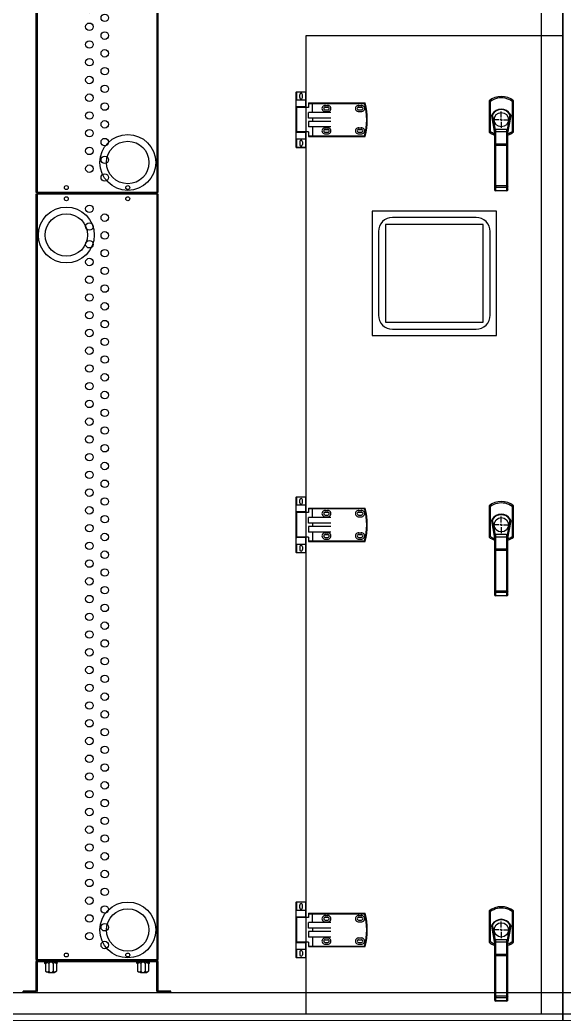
# Model space of a CAD drawing. Header units: millimetres. Extents: x -7952 to 23476, y -6324 to 15714.
# Drawn here: x 3265 to 4240, y 11 to 1791 of the extents above; entities that cross this region are included whole.
import ezdxf

# ---------------------------------------------------------------- set-up
doc = ezdxf.new("R2010")
doc.units = ezdxf.units.MM
for name, color, linetype in [('Dim', 1, 'Continuous'), ('McDoor', 7, 'Continuous'), ('McFrame', 7, 'Continuous'), ('McPipe', 7, 'Continuous'), ('Support', 7, 'Continuous')]:
    doc.layers.add(name, color=color, linetype=linetype)

# ---------------------------------------------------------------- blocks, each defined once
blk = doc.blocks.new('HeatcoilSupport_219')
at = {"color": 7, "linetype": 'Continuous'}
for p, q in [((22.7, 54.5, 0), (22.7, 2.5, 0)), ((25, 54.5, 0), (25, 2.5, 0)), ((239.2, 57, 0), (25.2, 57, 0)), ((239.2, 54.7, 0), (25.2, 54.7, 0)), ((239.4, 2.5, 0), (239.4, 54.5, 0)), ((241.7, 2.5, 0), (241.7, 54.5, 0)), ((0, 0, 0), (0, 2.3, 0)), ((22.5, 2.3, 0), (0, 2.3, 0)), ((22.5, 0, 0), (0, 0, 0)), ((264.4, 2.3, 0), (241.9, 2.3, 0)), ((264.4, 0, 0), (241.9, 0, 0)), ((264.4, 0, 0), (264.4, 2.3, 0))]:
    blk.add_line(p, q, dxfattribs=at)
for p, q in [((39.6, 52, 0), (45, 54, 0)), ((39.6, 52, 0), (45, 54, 0)), ((44.6, 54, 0), (44.6, 57, 0)), ((44.6, 54, 0), (44.6, 57, 0)), ((54.6, 54, 0), (54.6, 57, 0)), ((54.6, 54, 0), (54.6, 57, 0)), ((59.6, 52, 0), (56.1, 54, 0)), ((59.6, 52, 0), (56.1, 54, 0)), ((204.6, 52, 0), (210, 54, 0)), ((204.6, 52, 0), (210, 54, 0)), ((209.6, 54, 0), (209.6, 57, 0)), ((209.6, 54, 0), (209.6, 57, 0)), ((219.6, 54, 0), (219.6, 57, 0)), ((219.6, 54, 0), (219.6, 57, 0)), ((224.6, 52, 0), (221.1, 54, 0)), ((224.6, 52, 0), (221.1, 54, 0)), ((39.6, 52, 0), (39.6, 38, 0)), ((39.6, 52, 0), (39.6, 38, 0)), ((39.6, 38, 0), (45, 36, 0)), ((39.6, 38, 0), (45, 36, 0)), ((45, 36, 0), (56.1, 36, 0)), ((45, 36, 0), (56.1, 36, 0)), ((45.6, 52, 0), (45.6, 38, 0)), ((45.6, 52, 0), (45.6, 38, 0)), ((53.6, 52, 0), (53.6, 38, 0)), ((53.6, 52, 0), (53.6, 38, 0)), ((59.6, 38, 0), (56.1, 36, 0)), ((59.6, 38, 0), (56.1, 36, 0)), ((59.6, 52, 0), (59.6, 38, 0)), ((59.6, 52, 0), (59.6, 38, 0)), ((204.6, 52, 0), (204.6, 38, 0)), ((204.6, 52, 0), (204.6, 38, 0)), ((204.6, 38, 0), (210, 36, 0)), ((204.6, 38, 0), (210, 36, 0)), ((210, 36, 0), (221.1, 36, 0)), ((210, 36, 0), (221.1, 36, 0)), ((210.6, 52, 0), (210.6, 38, 0)), ((210.6, 52, 0), (210.6, 38, 0)), ((218.6, 52, 0), (218.6, 38, 0)), ((218.6, 52, 0), (218.6, 38, 0)), ((224.6, 38, 0), (221.1, 36, 0)), ((224.6, 38, 0), (221.1, 36, 0)), ((224.6, 52, 0), (224.6, 38, 0)), ((224.6, 52, 0), (224.6, 38, 0))]:
    blk.add_line(p, q)
for centre, radius, start, end in [((25.2, 54.5, 0), 2.5, 90, 180), ((25.2, 54.5, 0), 0.2, 90, 180), ((239.2, 54.5, 0), 2.5, 0, 90), ((239.2, 54.5, 0), 0.2, 0, 90), ((22.5, 2.5, 0), 2.5, 270, 0), ((22.5, 2.5, 0), 0.2, 270, 0), ((241.9, 2.5, 0), 2.5, 180, 270), ((241.9, 2.5, 0), 0.2, 180, 270)]:
    blk.add_arc(centre, radius, start, end, dxfattribs=at)
for centre, radius, start, end in [((49.6, 49, 0), 5, 36.8699, 143.1301), ((49.6, 49, 0), 5, 36.8699, 143.1301), ((214.6, 49, 0), 5, 36.8699, 143.1301), ((214.6, 49, 0), 5, 36.8699, 143.1301), ((42.6, 48.4, 0), 4.71, 50.4052, 129.5948), ((42.6, 48.4, 0), 4.71, 50.4052, 129.5948), ((42.6, 41.6, 0), 4.71, 230.4052, 309.5948), ((42.6, 41.6, 0), 4.71, 230.4052, 309.5948), ((49.6, 41, 0), 5, 216.8699, 323.1301), ((49.6, 41, 0), 5, 216.8699, 323.1301), ((56.6, 48.4, 0), 4.71, 50.4052, 129.5948), ((56.6, 48.4, 0), 4.71, 50.4052, 129.5948), ((56.6, 41.6, 0), 4.71, 230.4052, 309.5948), ((56.6, 41.6, 0), 4.71, 230.4052, 309.5948), ((207.6, 48.4, 0), 4.71, 50.4052, 129.5948), ((207.6, 48.4, 0), 4.71, 50.4052, 129.5948), ((207.6, 41.6, 0), 4.71, 230.4052, 309.5948), ((207.6, 41.6, 0), 4.71, 230.4052, 309.5948), ((214.6, 41, 0), 5, 216.8699, 323.1301), ((214.6, 41, 0), 5, 216.8699, 323.1301), ((221.6, 48.4, 0), 4.71, 50.4052, 129.5948), ((221.6, 48.4, 0), 4.71, 50.4052, 129.5948), ((221.6, 41.6, 0), 4.71, 230.4052, 309.5948), ((221.6, 41.6, 0), 4.71, 230.4052, 309.5948)]:
    blk.add_arc(centre, radius, start, end)
at = {"layer": 'Dim'}
for p, q in [((39.7, 52, 0), (38.1, 53.6, 0)), ((39.7, 52, 0), (38.1, 53.6, 0)), ((40, 52.2, 0), (38.2, 54, 0)), ((40, 52.2, 0), (38.2, 54, 0)), ((40.3, 52.4, 0), (38.8, 54, 0)), ((40.3, 52.4, 0), (38.8, 54, 0)), ((40.7, 52.6, 0), (39.3, 54, 0)), ((40.7, 52.6, 0), (39.3, 54, 0)), ((41, 52.8, 0), (39.8, 54, 0)), ((41, 52.8, 0), (39.8, 54, 0)), ((41.3, 53, 0), (40.4, 54, 0)), ((41.3, 53, 0), (40.4, 54, 0)), ((58.2, 52.8, 0), (57, 54, 0)), ((58.2, 52.8, 0), (57, 54, 0)), ((59.5, 52.1, 0), (57.5, 54, 0)), ((59.5, 52.1, 0), (57.5, 54, 0)), ((60.1, 52, 0), (58.1, 54, 0)), ((60.1, 52, 0), (58.1, 54, 0)), ((60.4, 52.2, 0), (58.6, 54, 0)), ((60.4, 52.2, 0), (58.6, 54, 0)), ((60.7, 52.4, 0), (59.1, 54, 0)), ((60.7, 52.4, 0), (59.1, 54, 0)), ((60.9, 52.8, 0), (59.7, 54, 0)), ((60.9, 52.8, 0), (59.7, 54, 0)), ((204.7, 52, 0), (203.1, 53.6, 0)), ((204.7, 52, 0), (203.1, 53.6, 0)), ((205, 52.2, 0), (203.2, 54, 0)), ((205, 52.2, 0), (203.2, 54, 0)), ((205.3, 52.4, 0), (203.8, 54, 0)), ((205.3, 52.4, 0), (203.8, 54, 0)), ((205.7, 52.6, 0), (204.3, 54, 0)), ((205.7, 52.6, 0), (204.3, 54, 0)), ((206, 52.8, 0), (204.8, 54, 0)), ((206, 52.8, 0), (204.8, 54, 0)), ((206.3, 53, 0), (205.4, 54, 0)), ((206.3, 53, 0), (205.4, 54, 0)), ((223.2, 52.8, 0), (222, 54, 0)), ((223.2, 52.8, 0), (222, 54, 0)), ((224.5, 52.1, 0), (222.5, 54, 0)), ((224.5, 52.1, 0), (222.5, 54, 0)), ((225.1, 52, 0), (223.1, 54, 0)), ((225.1, 52, 0), (223.1, 54, 0)), ((225.4, 52.2, 0), (223.6, 54, 0)), ((225.4, 52.2, 0), (223.6, 54, 0)), ((225.7, 52.4, 0), (224.1, 54, 0)), ((225.7, 52.4, 0), (224.1, 54, 0)), ((225.9, 52.8, 0), (224.7, 54, 0)), ((225.9, 52.8, 0), (224.7, 54, 0)), ((39.2, 52, 0), (38.1, 53, 0)), ((39.2, 52, 0), (38.1, 53, 0)), ((59.6, 51.9, 0), (59.6, 51.9, 0)), ((59.6, 51.9, 0), (59.6, 51.9, 0)), ((204.2, 52, 0), (203.1, 53, 0)), ((204.2, 52, 0), (203.1, 53, 0)), ((224.6, 51.9, 0), (224.6, 51.9, 0)), ((224.6, 51.9, 0), (224.6, 51.9, 0))]:
    blk.add_line(p, q, dxfattribs=at)
for centre, start, end in [((39.7, 53.5, 0), 162.512, 266.171), ((39.7, 53.5, 0), 162.512, 266.171), ((59.5, 53.5, 0), 273.829, 17.488), ((59.5, 53.5, 0), 273.829, 17.488), ((204.7, 53.5, 0), 162.512, 266.171), ((204.7, 53.5, 0), 162.512, 266.171), ((224.5, 53.5, 0), 273.829, 17.488), ((224.5, 53.5, 0), 273.829, 17.488)]:
    blk.add_arc(centre, 1.62, start, end, dxfattribs=at)
blk = doc.blocks.new('M01014289682')
for p, q in [((0, 1371.5, 0), (0, 2, 0)), ((219, 1371.5, 0), (0, 1371.5, 0)), ((2, 1373.5, 0), (2, 0, 0)), ((217, 1373.5, 0), (2, 1373.5, 0)), ((217, 0, 0), (217, 1373.5, 0)), ((219, 2, 0), (219, 1371.5, 0)), ((0, 2, 0), (219, 2, 0)), ((2, 0, 0), (217, 0, 0))]:
    blk.add_line(p, q)
for centre, radius in [((54.5, 1363.5, 0), 3.5), ((164.5, 1363.5, 0), 3.5), ((95.75, 1345.5625, 0), 6.66), ((123.25, 1329.6875, 0), 6.66), ((95.75, 1313.8125, 0), 6.66), ((123.25, 1297.9375, 0), 6.66), ((95.75, 1282.0625, 0), 6.66), ((123.25, 1266.1875, 0), 6.66), ((95.75, 1250.3125, 0), 6.66), ((123.25, 1234.4375, 0), 6.66), ((95.75, 1218.5625, 0), 6.66), ((95.75, 1186.8125, 0), 6.66), ((123.25, 1202.6875, 0), 6.66), ((123.25, 1170.9375, 0), 6.66), ((95.75, 1155.0625, 0), 6.66), ((123.25, 1139.1875, 0), 6.66), ((95.75, 1123.3125, 0), 6.66), ((123.25, 1107.4375, 0), 6.66), ((95.75, 1091.5625, 0), 6.66), ((123.25, 1075.6875, 0), 6.66), ((95.75, 1059.8125, 0), 6.66), ((123.25, 1043.9375, 0), 6.66), ((95.75, 1028.0625, 0), 6.66), ((123.25, 1012.1875, 0), 6.66), ((95.75, 996.3125, 0), 6.66), ((123.25, 980.4375, 0), 6.66), ((95.75, 964.5625, 0), 6.66), ((123.25, 948.6875, 0), 6.66), ((95.75, 932.8125, 0), 6.66), ((95.75, 901.0625, 0), 6.66), ((123.25, 916.9375, 0), 6.66), ((123.25, 885.1875, 0), 6.66), ((95.75, 869.3125, 0), 6.66), ((123.25, 853.4375, 0), 6.66), ((95.75, 837.5625, 0), 6.66), ((123.25, 821.6875, 0), 6.66), ((95.75, 805.8125, 0), 6.66), ((123.25, 789.9375, 0), 6.66), ((95.75, 774.0625, 0), 6.66), ((95.75, 742.3125, 0), 6.66), ((123.25, 758.1875, 0), 6.66), ((123.25, 726.4375, 0), 6.66), ((95.75, 710.5625, 0), 6.66), ((123.25, 694.6875, 0), 6.66), ((95.75, 678.8125, 0), 6.66), ((123.25, 662.9375, 0), 6.66), ((95.75, 647.0625, 0), 6.66), ((123.25, 631.1875, 0), 6.66), ((95.75, 615.3125, 0), 6.66), ((123.25, 599.4375, 0), 6.66), ((95.75, 583.5625, 0), 6.66), ((123.25, 567.6875, 0), 6.66), ((95.75, 551.8125, 0), 6.66), ((123.25, 535.9375, 0), 6.66), ((95.75, 520.0625, 0), 6.66), ((123.25, 504.1875, 0), 6.66), ((95.75, 488.3125, 0), 6.66), ((95.75, 456.5625, 0), 6.66), ((123.25, 472.4375, 0), 6.66), ((123.25, 440.6875, 0), 6.66), ((95.75, 424.8125, 0), 6.66), ((123.25, 408.9375, 0), 6.66), ((95.75, 393.0625, 0), 6.66), ((123.25, 377.1875, 0), 6.66), ((95.75, 361.3125, 0), 6.66), ((123.25, 345.4375, 0), 6.66), ((95.75, 329.5625, 0), 6.66), ((123.25, 313.6875, 0), 6.66), ((95.75, 297.8125, 0), 6.66), ((123.25, 281.9375, 0), 6.66), ((95.75, 266.0625, 0), 6.66), ((123.25, 250.1875, 0), 6.66), ((95.75, 234.3125, 0), 6.66), ((123.25, 218.4375, 0), 6.66), ((95.75, 202.5625, 0), 6.66), ((123.25, 186.6875, 0), 6.66), ((95.75, 170.8125, 0), 6.66), ((123.25, 154.9375, 0), 6.66), ((95.75, 139.0625, 0), 6.66), ((123.25, 123.1875, 0), 6.66), ((95.75, 107.3125, 0), 6.66), ((123.25, 91.4375, 0), 6.66), ((95.75, 75.5625, 0), 6.66), ((123.25, 59.6875, 0), 6.66), ((95.75, 43.8125, 0), 6.66), ((123.25, 27.9375, 0), 6.66), ((54.5, 10, 0), 3.5), ((164.5, 10, 0), 3.5)]:
    blk.add_circle(centre, radius)
blk = doc.blocks.new('M01014289669')
for p, q in [((0, 1308, 0), (0, 2, 0)), ((219, 1308, 0), (0, 1308, 0)), ((2, 1310, 0), (2, 0, 0)), ((217, 1310, 0), (2, 1310, 0)), ((217, 0, 0), (217, 1310, 0)), ((219, 2, 0), (219, 1308, 0)), ((0, 2, 0), (219, 2, 0)), ((2, 0, 0), (217, 0, 0))]:
    blk.add_line(p, q)
for centre, radius in [((54.5, 1300, 0), 3.5), ((164.5, 1300, 0), 3.5), ((95.75, 1282.0625, 0), 6.66), ((123.25, 1266.1875, 0), 6.66), ((95.75, 1250.3125, 0), 6.66), ((123.25, 1234.4375, 0), 6.66), ((95.75, 1218.5625, 0), 6.66), ((95.75, 1186.8125, 0), 6.66), ((123.25, 1202.6875, 0), 6.66), ((123.25, 1170.9375, 0), 6.66), ((95.75, 1155.0625, 0), 6.66), ((123.25, 1139.1875, 0), 6.66), ((95.75, 1123.3125, 0), 6.66), ((123.25, 1107.4375, 0), 6.66), ((95.75, 1091.5625, 0), 6.66), ((123.25, 1075.6875, 0), 6.66), ((95.75, 1059.8125, 0), 6.66), ((123.25, 1043.9375, 0), 6.66), ((95.75, 1028.0625, 0), 6.66), ((123.25, 1012.1875, 0), 6.66), ((95.75, 996.3125, 0), 6.66), ((123.25, 980.4375, 0), 6.66), ((95.75, 964.5625, 0), 6.66), ((123.25, 948.6875, 0), 6.66), ((95.75, 932.8125, 0), 6.66), ((95.75, 901.0625, 0), 6.66), ((123.25, 916.9375, 0), 6.66), ((123.25, 885.1875, 0), 6.66), ((95.75, 869.3125, 0), 6.66), ((123.25, 853.4375, 0), 6.66), ((95.75, 837.5625, 0), 6.66), ((123.25, 821.6875, 0), 6.66), ((95.75, 805.8125, 0), 6.66), ((123.25, 789.9375, 0), 6.66), ((95.75, 774.0625, 0), 6.66), ((95.75, 742.3125, 0), 6.66), ((123.25, 758.1875, 0), 6.66), ((123.25, 726.4375, 0), 6.66), ((95.75, 710.5625, 0), 6.66), ((123.25, 694.6875, 0), 6.66), ((95.75, 678.8125, 0), 6.66), ((123.25, 662.9375, 0), 6.66), ((95.75, 647.0625, 0), 6.66), ((123.25, 631.1875, 0), 6.66), ((95.75, 615.3125, 0), 6.66), ((123.25, 599.4375, 0), 6.66), ((95.75, 583.5625, 0), 6.66), ((123.25, 567.6875, 0), 6.66), ((95.75, 551.8125, 0), 6.66), ((123.25, 535.9375, 0), 6.66), ((95.75, 520.0625, 0), 6.66), ((123.25, 504.1875, 0), 6.66), ((95.75, 488.3125, 0), 6.66), ((95.75, 456.5625, 0), 6.66), ((123.25, 472.4375, 0), 6.66), ((123.25, 440.6875, 0), 6.66), ((95.75, 424.8125, 0), 6.66), ((123.25, 408.9375, 0), 6.66), ((95.75, 393.0625, 0), 6.66), ((123.25, 377.1875, 0), 6.66), ((95.75, 361.3125, 0), 6.66), ((123.25, 345.4375, 0), 6.66), ((95.75, 329.5625, 0), 6.66), ((123.25, 313.6875, 0), 6.66), ((95.75, 297.8125, 0), 6.66), ((123.25, 281.9375, 0), 6.66), ((95.75, 266.0625, 0), 6.66), ((123.25, 250.1875, 0), 6.66), ((95.75, 234.3125, 0), 6.66), ((123.25, 218.4375, 0), 6.66), ((95.75, 202.5625, 0), 6.66), ((123.25, 186.6875, 0), 6.66), ((95.75, 170.8125, 0), 6.66), ((123.25, 154.9375, 0), 6.66), ((95.75, 139.0625, 0), 6.66), ((123.25, 123.1875, 0), 6.66), ((95.75, 107.3125, 0), 6.66), ((123.25, 91.4375, 0), 6.66), ((95.75, 75.5625, 0), 6.66), ((123.25, 59.6875, 0), 6.66), ((95.75, 43.8125, 0), 6.66), ((123.25, 27.9375, 0), 6.66), ((54.5, 10, 0), 3.5), ((164.5, 10, 0), 3.5)]:
    blk.add_circle(centre, radius)
blk = doc.blocks.new('MXE-B End G-Door_3_1750')
at = {"color": 7, "linetype": 'Continuous'}
for p, q in [((460, 1750), (0, 1750)), ((0, 1750), (0, 0)), ((460, 0), (460, 1750)), ((0, 0), (460, 0))]:
    blk.add_line(p, q, dxfattribs=at)
at = {"color": 7, "linetype": 'Continuous', "lineweight": 25, "extrusion": (-1.22461e-16, 0, -1)}
for p, q in [((-17, 1550.5), (-17, 1649.5)), ((-16.5, 1649.5), (-17, 1649.5)), ((-16.5, 1650), (-0.5, 1650)), ((-16.5, 1649.5), (-16.5, 1650)), ((-0.5, 1649.5), (-16.5, 1649.5)), ((-16.5, 1649.5), (-16.5, 1635)), ((-16.5, 1623), (-16.5, 1577)), ((-17, 1550.5), (-16.5, 1550.5)), ((-16.5, 1565), (-16.5, 1550.5)), ((-16.5, 1550.5), (-0.5, 1550.5)), ((-16.5, 1550), (-16.5, 1550.5)), ((-0.5, 1550), (-16.5, 1550)), ((-17, 825.5), (-17, 924.5)), ((-16.5, 924.5), (-17, 924.5)), ((-16.5, 925), (-0.5, 925)), ((-16.5, 924.5), (-16.5, 925)), ((-0.5, 924.5), (-16.5, 924.5)), ((-16.5, 924.5), (-16.5, 910)), ((-16.5, 898), (-16.5, 852)), ((-16.5, 840), (-16.5, 825.5)), ((-17, 825.5), (-16.5, 825.5)), ((-16.5, 825.5), (-0.5, 825.5)), ((-16.5, 825), (-16.5, 825.5)), ((-0.5, 825), (-16.5, 825)), ((-17, 100.5), (-17, 199.5)), ((-16.5, 199.5), (-17, 199.5)), ((-16.5, 200), (-0.5, 200)), ((-16.5, 199.5), (-16.5, 200)), ((-0.5, 199.5), (-16.5, 199.5)), ((-16.5, 199.5), (-16.5, 185)), ((-16.5, 173), (-16.5, 127)), ((-16.5, 115), (-16.5, 100.5)), ((-17, 100.5), (-16.5, 100.5)), ((-16.5, 100.5), (-0.5, 100.5)), ((-16.5, 100), (-16.5, 100.5)), ((-0.5, 100), (-16.5, 100))]:
    blk.add_line(p, q, dxfattribs=at)
for p, q in [((-11, 1639.5), (-11, 1644.5)), ((-6, 1639.5), (-6, 1644.5)), ((0, 1635), (-17, 1635)), ((0, 1623), (-17, 1623)), ((-16, 1578), (-16, 1622)), ((5, 1622), (-16, 1622)), ((5, 1630), (5, 1622)), ((5, 1630), (106, 1630)), ((5, 1629), (105.3, 1629)), ((12, 1613), (12, 1630)), ((33.8, 1625.5), (40.2, 1625.5)), ((34.5, 1622.5), (39.5, 1622.5)), ((93.8, 1625.5), (100.2, 1625.5)), ((94.5, 1622.5), (99.5, 1622.5)), ((328, 1633.9), (328, 1577.9)), ((330.4, 1579.1), (330.4, 1632.7)), ((369.6, 1632.7), (369.6, 1579.1)), ((372, 1577.9), (372, 1633.9)), ((5, 1603), (5, 1613)), ((45, 1613), (5, 1613)), ((45, 1603), (5, 1603)), ((12, 1603), (12, 1597)), ((33.8, 1614.5), (40.2, 1614.5)), ((34.5, 1617.5), (39.5, 1617.5)), ((93.8, 1614.5), (100.2, 1614.5)), ((94.5, 1617.5), (99.5, 1617.5)), ((332.5, 1606.9), (338, 1575.8)), ((339.4, 1581.7), (334.5, 1609.4)), ((365.5, 1609.4), (360.6, 1581.7)), ((362, 1575.8), (367.5, 1606.9)), ((5, 1597), (5, 1587)), ((45, 1597), (5, 1597)), ((45, 1587), (5, 1587)), ((12, 1587), (12, 1570)), ((33.8, 1585.5), (40.2, 1585.5)), ((93.8, 1585.5), (100.2, 1585.5)), ((0, 1577), (-17, 1577)), ((5, 1578), (-16, 1578)), ((5, 1578), (5, 1570)), ((5, 1571), (105.3, 1571)), ((5, 1570), (106, 1570)), ((33.8, 1574.5), (40.2, 1574.5)), ((34.5, 1582.5), (39.5, 1582.5)), ((34.5, 1577.5), (39.5, 1577.5)), ((93.8, 1574.5), (100.2, 1574.5)), ((94.5, 1582.5), (99.5, 1582.5)), ((94.5, 1577.5), (99.5, 1577.5)), ((338, 1577.6), (338, 1576.9)), ((338, 1576.9), (338, 1554.3)), ((359.6, 1582.4), (340.4, 1582.4)), ((340.4, 1578.7), (340.4, 1582.4)), ((340.4, 1578.7), (359.6, 1578.7)), ((340.4, 1556.2), (340.4, 1578.7)), ((359.6, 1582.4), (359.6, 1578.7)), ((359.6, 1578.7), (359.6, 1556.2)), ((362, 1575.8), (362.2, 1578)), ((362, 1576.9), (362, 1577.6)), ((362, 1554.3), (362, 1576.9)), ((0, 1565), (-17, 1565)), ((-11, 1560.5), (-11, 1555.5)), ((-6, 1560.5), (-6, 1555.5)), ((338, 1554.3), (338, 1481.5)), ((340.4, 1554.3), (338, 1554.3)), ((359.6, 1556.2), (340.4, 1556.2)), ((340.4, 1554.3), (340.4, 1556.2)), ((340.4, 1554.3), (359.6, 1554.3)), ((340.4, 1481.5), (340.4, 1554.3)), ((359.6, 1554.3), (359.6, 1556.2)), ((359.6, 1554.3), (359.6, 1481.5)), ((359.6, 1554.3), (362, 1554.3)), ((362, 1481.5), (362, 1554.3)), ((338, 1481.5), (338, 1475.1)), ((340.4, 1481.5), (338, 1481.5)), ((359.6, 1481.5), (340.4, 1481.5)), ((340.4, 1481.5), (340.4, 1479.3)), ((340.4, 1479.3), (359.6, 1479.3)), ((340.4, 1472.9), (340.4, 1479.3)), ((362, 1481.5), (359.6, 1481.5)), ((359.6, 1481.5), (359.6, 1479.3)), ((359.6, 1479.3), (359.6, 1472.9)), ((362, 1475.1), (362, 1481.5)), ((359.6, 1472.9), (340.4, 1472.9)), ((340.4, 1472.9), (340.4, 1472.7)), ((359.6, 1472.7), (340.4, 1472.7)), ((359.6, 1472.9), (359.6, 1472.7)), ((0, 910), (-17, 910)), ((-11, 914.5), (-11, 919.5)), ((-6, 914.5), (-6, 919.5)), ((328, 908.9), (328, 852.9)), ((330.4, 854.1), (330.4, 907.7)), ((369.6, 907.7), (369.6, 854.1)), ((372, 852.9), (372, 908.9)), ((0, 898), (-17, 898)), ((-16, 853), (-16, 897)), ((5, 897), (-16, 897)), ((5, 905), (5, 897)), ((5, 905), (106, 905)), ((5, 904), (105.3, 904)), ((12, 888), (12, 905)), ((33.8, 900.5), (40.2, 900.5)), ((34.5, 897.5), (39.5, 897.5)), ((34.5, 892.5), (39.5, 892.5)), ((93.8, 900.5), (100.2, 900.5)), ((94.5, 897.5), (99.5, 897.5)), ((94.5, 892.5), (99.5, 892.5)), ((5, 878), (5, 888)), ((45, 888), (5, 888)), ((45, 878), (5, 878)), ((5, 872), (5, 862)), ((45, 872), (5, 872)), ((12, 878), (12, 872)), ((33.8, 889.5), (40.2, 889.5)), ((93.8, 889.5), (100.2, 889.5)), ((332.5, 881.9), (338, 850.8)), ((339.4, 856.7), (334.5, 884.4)), ((365.5, 884.4), (360.6, 856.7)), ((362, 850.8), (367.5, 881.9)), ((45, 862), (5, 862)), ((12, 862), (12, 845)), ((33.8, 860.5), (40.2, 860.5)), ((34.5, 857.5), (39.5, 857.5)), ((93.8, 860.5), (100.2, 860.5)), ((94.5, 857.5), (99.5, 857.5)), ((359.6, 857.4), (340.4, 857.4)), ((340.4, 853.7), (340.4, 857.4)), ((359.6, 857.4), (359.6, 853.7)), ((0, 852), (-17, 852)), ((0, 840), (-17, 840)), ((5, 853), (-16, 853)), ((5, 853), (5, 845)), ((5, 846), (105.3, 846)), ((5, 845), (106, 845)), ((33.8, 849.5), (40.2, 849.5)), ((34.5, 852.5), (39.5, 852.5)), ((93.8, 849.5), (100.2, 849.5)), ((94.5, 852.5), (99.5, 852.5)), ((338, 852.6), (338, 851.9)), ((338, 851.9), (338, 829.3)), ((340.4, 853.7), (359.6, 853.7)), ((340.4, 831.2), (340.4, 853.7)), ((359.6, 853.7), (359.6, 831.2)), ((362, 850.8), (362.2, 853)), ((362, 851.9), (362, 852.6)), ((362, 829.3), (362, 851.9)), ((-11, 835.5), (-11, 830.5)), ((-6, 835.5), (-6, 830.5)), ((338, 829.3), (338, 756.5)), ((340.4, 829.3), (338, 829.3)), ((359.6, 831.2), (340.4, 831.2)), ((340.4, 829.3), (340.4, 831.2)), ((340.4, 756.5), (340.4, 829.3)), ((340.4, 829.3), (359.6, 829.3)), ((359.6, 829.3), (359.6, 831.2)), ((359.6, 829.3), (359.6, 756.5)), ((359.6, 829.3), (362, 829.3)), ((362, 756.5), (362, 829.3)), ((340.4, 756.5), (338, 756.5)), ((338, 756.5), (338, 750.1)), ((359.6, 756.5), (340.4, 756.5)), ((340.4, 756.5), (340.4, 754.3)), ((340.4, 754.3), (359.6, 754.3)), ((340.4, 747.9), (340.4, 754.3)), ((359.6, 747.9), (340.4, 747.9)), ((340.4, 747.9), (340.4, 747.7)), ((359.6, 747.7), (340.4, 747.7)), ((362, 756.5), (359.6, 756.5)), ((359.6, 756.5), (359.6, 754.3)), ((359.6, 754.3), (359.6, 747.9)), ((359.6, 747.9), (359.6, 747.7)), ((362, 750.1), (362, 756.5)), ((0, 185), (-17, 185)), ((-11, 189.5), (-11, 194.5)), ((-6, 189.5), (-6, 194.5)), ((5, 180), (5, 172)), ((5, 180), (106, 180)), ((5, 179), (105.3, 179)), ((12, 163), (12, 180)), ((328, 183.9), (328, 127.9)), ((330.4, 129.1), (330.4, 182.7)), ((369.6, 182.7), (369.6, 129.1)), ((372, 127.9), (372, 183.9)), ((0, 173), (-17, 173)), ((-16, 128), (-16, 172)), ((5, 172), (-16, 172)), ((5, 153), (5, 163)), ((45, 163), (5, 163)), ((33.8, 175.5), (40.2, 175.5)), ((33.8, 164.5), (40.2, 164.5)), ((34.5, 172.5), (39.5, 172.5)), ((34.5, 167.5), (39.5, 167.5)), ((93.8, 175.5), (100.2, 175.5)), ((93.8, 164.5), (100.2, 164.5)), ((94.5, 172.5), (99.5, 172.5)), ((94.5, 167.5), (99.5, 167.5)), ((45, 153), (5, 153)), ((5, 147), (5, 137)), ((45, 147), (5, 147)), ((12, 153), (12, 147)), ((332.5, 156.9), (338, 125.8)), ((339.4, 131.7), (334.5, 159.4)), ((365.5, 159.4), (360.6, 131.7)), ((362, 125.8), (367.5, 156.9)), ((0, 127), (-17, 127)), ((5, 128), (-16, 128)), ((45, 137), (5, 137)), ((5, 128), (5, 120)), ((12, 137), (12, 120)), ((33.8, 135.5), (40.2, 135.5)), ((34.5, 132.5), (39.5, 132.5)), ((34.5, 127.5), (39.5, 127.5)), ((93.8, 135.5), (100.2, 135.5)), ((94.5, 132.5), (99.5, 132.5)), ((94.5, 127.5), (99.5, 127.5)), ((338, 127.6), (338, 126.9)), ((338, 126.9), (338, 104.3)), ((359.6, 132.4), (340.4, 132.4)), ((340.4, 128.7), (340.4, 132.4)), ((340.4, 128.7), (359.6, 128.7)), ((340.4, 106.2), (340.4, 128.7)), ((359.6, 132.4), (359.6, 128.7)), ((359.6, 128.7), (359.6, 106.2)), ((362, 125.8), (362.2, 128)), ((362, 126.9), (362, 127.6)), ((362, 104.3), (362, 126.9)), ((0, 115), (-17, 115)), ((-11, 110.5), (-11, 105.5)), ((-6, 110.5), (-6, 105.5)), ((5, 121), (105.3, 121)), ((5, 120), (106, 120)), ((33.8, 124.5), (40.2, 124.5)), ((93.8, 124.5), (100.2, 124.5)), ((338, 104.3), (338, 31.5)), ((340.4, 104.3), (338, 104.3)), ((359.6, 106.2), (340.4, 106.2)), ((340.4, 104.3), (340.4, 106.2)), ((340.4, 104.3), (359.6, 104.3)), ((340.4, 31.5), (340.4, 104.3)), ((359.6, 104.3), (359.6, 106.2)), ((359.6, 104.3), (359.6, 31.5)), ((359.6, 104.3), (362, 104.3)), ((362, 31.5), (362, 104.3)), ((340.4, 31.5), (338, 31.5)), ((338, 31.5), (338, 25.1)), ((359.6, 31.5), (340.4, 31.5)), ((340.4, 31.5), (340.4, 29.3)), ((340.4, 29.3), (359.6, 29.3)), ((340.4, 22.9), (340.4, 29.3)), ((359.6, 22.9), (340.4, 22.9)), ((340.4, 22.9), (340.4, 22.7)), ((359.6, 22.7), (340.4, 22.7)), ((362, 31.5), (359.6, 31.5)), ((359.6, 31.5), (359.6, 29.3)), ((359.6, 29.3), (359.6, 22.9)), ((359.6, 22.9), (359.6, 22.7)), ((362, 25.1), (362, 31.5))]:
    blk.add_line(p, q)
at = {"color": 7, "linetype": 'Continuous', "lineweight": 25, "extrusion": (1.22461e-16, 0, -1)}
for p, q in [((-0.5, 1649.5), (-0.5, 1650)), ((-0.5, 1649.5), (-0.5, 1635)), ((-0.5, 1649.5), (0, 1649.5)), ((0, 1622), (0, 1649.5)), ((-0.5, 1623), (-0.5, 1622)), ((-0.5, 1578), (-0.5, 1577)), ((0, 1550.5), (0, 1578)), ((-0.5, 1565), (-0.5, 1550.5)), ((-0.5, 1550), (-0.5, 1550.5)), ((0, 1550.5), (-0.5, 1550.5)), ((-0.5, 924.5), (-0.5, 925)), ((-0.5, 924.5), (0, 924.5)), ((-0.5, 924.5), (-0.5, 910)), ((0, 897), (0, 924.5)), ((-0.5, 898), (-0.5, 897)), ((-0.5, 853), (-0.5, 852)), ((-0.5, 840), (-0.5, 825.5)), ((0, 825.5), (0, 853)), ((-0.5, 825), (-0.5, 825.5)), ((0, 825.5), (-0.5, 825.5)), ((-0.5, 199.5), (-0.5, 200)), ((-0.5, 199.5), (0, 199.5)), ((-0.5, 199.5), (-0.5, 185)), ((0, 172), (0, 199.5)), ((-0.5, 173), (-0.5, 172)), ((-0.5, 128), (-0.5, 127)), ((0, 100.5), (0, 128)), ((-0.5, 115), (-0.5, 100.5)), ((-0.5, 100), (-0.5, 100.5)), ((0, 100.5), (-0.5, 100.5))]:
    blk.add_line(p, q, dxfattribs=at)
for points in [[(333.8, 1609.8), (333.8, 1609.8), (333.8, 1609.8), (333.9, 1609.7), (334, 1609.7), (334.1, 1609.6), (334.2, 1609.6), (334.3, 1609.5), (334.5, 1609.4)], [(366.2, 1609.8), (366.2, 1609.8), (366.2, 1609.8), (366.1, 1609.7), (366, 1609.7), (365.9, 1609.6), (365.8, 1609.6), (365.7, 1609.5), (365.5, 1609.4)], [(337.8, 1578), (337.9, 1577), (337.9, 1576.4), (338, 1575.9), (338, 1575.8)], [(339.4, 1581.7), (339.4, 1581.6), (339.5, 1581.5), (339.6, 1581.4), (339.6, 1581.3), (339.7, 1581.2), (339.8, 1581.1), (339.8, 1581.1), (339.9, 1581)], [(360.1, 1581), (360.2, 1581.1), (360.2, 1581.1), (360.3, 1581.2), (360.4, 1581.3), (360.4, 1581.4), (360.5, 1581.5), (360.6, 1581.6), (360.6, 1581.7)], [(333.8, 884.8), (333.8, 884.8), (333.8, 884.8), (333.9, 884.7), (334, 884.7), (334.1, 884.6), (334.2, 884.6), (334.3, 884.5), (334.5, 884.4)], [(366.2, 884.8), (366.2, 884.8), (366.2, 884.8), (366.1, 884.7), (366, 884.7), (365.9, 884.6), (365.8, 884.6), (365.7, 884.5), (365.5, 884.4)], [(339.4, 856.7), (339.4, 856.6), (339.5, 856.5), (339.6, 856.4), (339.6, 856.3), (339.7, 856.2), (339.8, 856.1), (339.8, 856.1), (339.9, 856)], [(360.1, 856), (360.2, 856.1), (360.2, 856.1), (360.3, 856.2), (360.4, 856.3), (360.4, 856.4), (360.5, 856.5), (360.6, 856.6), (360.6, 856.7)], [(337.8, 853), (337.9, 852), (337.9, 851.4), (338, 850.9), (338, 850.8)], [(333.8, 159.8), (333.8, 159.8), (333.8, 159.8), (333.9, 159.7), (334, 159.7), (334.1, 159.6), (334.2, 159.6), (334.3, 159.5), (334.5, 159.4)], [(366.2, 159.8), (366.2, 159.8), (366.2, 159.8), (366.1, 159.7), (366, 159.7), (365.9, 159.6), (365.8, 159.6), (365.7, 159.5), (365.5, 159.4)], [(337.8, 128), (337.9, 127), (337.9, 126.4), (338, 125.9), (338, 125.8)], [(339.4, 131.7), (339.4, 131.6), (339.5, 131.5), (339.6, 131.4), (339.6, 131.3), (339.7, 131.2), (339.8, 131.1), (339.8, 131.1), (339.9, 131)], [(360.1, 131), (360.2, 131.1), (360.2, 131.1), (360.3, 131.2), (360.4, 131.3), (360.4, 131.4), (360.5, 131.5), (360.6, 131.6), (360.6, 131.7)]]:
    blk.add_lwpolyline(points)
for centre in [(350, 1600), (350, 875), (350, 150)]:
    blk.add_circle(centre, 12.8)
at = {"color": 7, "linetype": 'Continuous', "lineweight": 25, "extrusion": (-1.22461e-16, 0, -1)}
for centre, start, end in [((16.5, 1649.5), 0, 90), ((16.5, 1550.5), 270, 0), ((16.5, 924.5), 0, 90), ((16.5, 825.5), 270, 0), ((16.5, 199.5), 0, 90), ((16.5, 100.5), 270, 0)]:
    blk.add_arc(centre, 0.5, start, end, dxfattribs=at)
for centre, radius, start, end in [((-8.5, 1644.5), 2.5, 359.9853, 179.9927), ((-8.5, 1639.5), 2.5, 179.9853, 0), ((350, 1605.9), 35.6, 51.8428, 128.1572), ((350, 1605.9), 33.2, 78.3893, 126.1713), ((350, 1605.9), 33.2, 53.8287, 102.95), ((-17.8, 1621.7), 1.78, 8.2743, 44.8557), ((0.8, 1621.7), 1.78, 135.1443, 171.7257), ((34.5, 1620), 5.54, 82.9573, 277.0427), ((34.5, 1620), 2.5, 89.9853, 270), ((39.5, 1620), 5.54, 262.9573, 97.0427), ((39.5, 1620), 2.5, 269.9853, 89.9927), ((94.5, 1620), 5.54, 82.9573, 277.0427), ((94.5, 1620), 2.5, 89.9853, 270), ((99.5, 1620), 5.54, 262.9573, 97.0427), ((99.5, 1620), 2.5, 269.9853, 89.9927), ((-5.5, 1600), 114.5, 345.3286, 14.6714), ((-4.5, 1600), 114.5, 344.8107, 15.1893), ((333.3, 1607), 0.8, 157.2035, 190), ((350, 1600), 18.9, 31.1991, 148.8009), ((350, 1600), 18.1, 31.1991, 148.8009), ((366.7, 1607), 0.8, 350, 22.7965), ((34.5, 1580), 5.54, 82.9573, 277.0427), ((39.5, 1580), 5.54, 262.9573, 97.0427), ((94.5, 1580), 5.54, 82.9573, 277.0427), ((99.5, 1580), 5.54, 262.9573, 97.0427), ((-17.8, 1578.3), 1.78, 315.1443, 351.7257), ((0.8, 1578.3), 1.78, 188.2743, 224.8557), ((34.5, 1580), 2.5, 90, 270.0147), ((39.5, 1580), 2.5, 270.0073, 90.0147), ((94.5, 1580), 2.5, 90, 270.0147), ((99.5, 1580), 2.5, 270.0073, 90.0147), ((350, 1605.9), 35.6, 231.8428, 250.3062), ((350, 1605.9), 33.2, 233.8287, 248.817), ((337.5, 1577.5), 0.518, 4.6656, 55.412), ((340.2, 1576.6), 2.18, 83.4591, 171.4483), ((335.6, 1575.4), 2.4, 0, 10), ((359.8, 1576.6), 2.18, 8.5517, 96.5409), ((350, 1605.9), 33.2, 291.183, 306.1713), ((362.5, 1577.5), 0.518, 124.5882, 175.3345), ((350, 1605.9), 35.6, 289.6938, 308.1572), ((364.4, 1575.4), 2.4, 170, 180), ((-8.5, 1560.5), 2.5, 360, 180.0147), ((-8.5, 1555.5), 2.5, 180.0073, 0.0147), ((340.2, 1554), 2.18, 83.4591, 171.4483), ((359.8, 1554), 2.18, 8.5518, 96.5408), ((340.3, 1481.6), 2.31, 182.5367, 272.3301), ((359.7, 1481.6), 2.31, 267.67, 357.4633), ((340.4, 1475.1), 2.4, 180, 270), ((340.3, 1475.2), 2.31, 182.5367, 272.3301), ((359.6, 1475.1), 2.4, 270, 0), ((359.7, 1475.2), 2.31, 267.67, 357.4633), ((-8.5, 919.5), 2.5, 359.9853, 179.9927), ((-8.5, 914.5), 2.5, 179.9853, 0), ((350, 880.9), 35.6, 51.8428, 128.1572), ((350, 880.9), 33.2, 78.3893, 126.1713), ((350, 880.9), 33.2, 53.8287, 102.95), ((-17.8, 896.7), 1.78, 8.2743, 44.8557), ((0.8, 896.7), 1.78, 135.1443, 171.7257), ((34.5, 895), 5.54, 82.9573, 277.0427), ((34.5, 895), 2.5, 89.9853, 270), ((39.5, 895), 5.54, 262.9573, 97.0427), ((39.5, 895), 2.5, 269.9853, 89.9927), ((94.5, 895), 5.54, 82.9573, 277.0427), ((94.5, 895), 2.5, 89.9853, 270), ((99.5, 895), 5.54, 262.9573, 97.0427), ((99.5, 895), 2.5, 269.9853, 89.9927), ((-5.5, 875), 114.5, 345.3286, 14.6714), ((-4.5, 875), 114.5, 344.8107, 15.1893), ((350, 875), 18.9, 31.1991, 148.8009), ((350, 875), 18.1, 31.1991, 148.8009), ((333.3, 882), 0.8, 157.2035, 190), ((366.7, 882), 0.8, 350, 22.7965), ((34.5, 855), 5.54, 82.9573, 277.0427), ((34.5, 855), 2.5, 90, 270.0147), ((39.5, 855), 5.54, 262.9573, 97.0427), ((39.5, 855), 2.5, 270.0073, 90.0147), ((94.5, 855), 5.54, 82.9573, 277.0427), ((94.5, 855), 2.5, 90, 270.0147), ((99.5, 855), 5.54, 262.9573, 97.0427), ((99.5, 855), 2.5, 270.0073, 90.0147), ((-17.8, 853.3), 1.78, 315.1443, 351.7257), ((-8.5, 835.5), 2.5, 360, 180.0147), ((0.8, 853.3), 1.78, 188.2743, 224.8557), ((350, 880.9), 35.6, 231.8428, 250.3062), ((350, 880.9), 33.2, 233.8287, 248.817), ((337.5, 852.5), 0.518, 4.6656, 55.412), ((340.2, 851.6), 2.18, 83.4591, 171.4483), ((335.6, 850.4), 2.4, 0, 10), ((359.8, 851.6), 2.18, 8.5517, 96.5409), ((350, 880.9), 33.2, 291.183, 306.1713), ((362.5, 852.5), 0.518, 124.5882, 175.3345), ((350, 880.9), 35.6, 289.6938, 308.1572), ((364.4, 850.4), 2.4, 170, 180), ((-8.5, 830.5), 2.5, 180.0073, 0.0147), ((340.2, 829), 2.18, 83.4591, 171.4483), ((359.8, 829), 2.18, 8.5518, 96.5408), ((340.3, 756.6), 2.31, 182.5367, 272.3301), ((340.4, 750.1), 2.4, 180, 270), ((340.3, 750.2), 2.31, 182.5367, 272.3301), ((359.7, 756.6), 2.31, 267.67, 357.4633), ((359.6, 750.1), 2.4, 270, 0), ((359.7, 750.2), 2.31, 267.67, 357.4633), ((-8.5, 194.5), 2.5, 359.9853, 179.9927), ((-8.5, 189.5), 2.5, 179.9853, 0), ((-5.5, 150), 114.5, 345.3286, 14.6714), ((-4.5, 150), 114.5, 344.8107, 15.1893), ((350, 155.9), 35.6, 51.8428, 128.1572), ((350, 155.9), 33.2, 78.3893, 126.1713), ((350, 155.9), 33.2, 53.8287, 102.95), ((-17.8, 171.7), 1.78, 8.2743, 44.8557), ((0.8, 171.7), 1.78, 135.1443, 171.7257), ((34.5, 170), 5.54, 82.9573, 277.0427), ((34.5, 170), 2.5, 89.9853, 270), ((39.5, 170), 5.54, 262.9573, 97.0427), ((39.5, 170), 2.5, 269.9853, 89.9927), ((94.5, 170), 5.54, 82.9573, 277.0427), ((94.5, 170), 2.5, 89.9853, 270), ((99.5, 170), 5.54, 262.9573, 97.0427), ((99.5, 170), 2.5, 269.9853, 89.9927), ((350, 150), 18.9, 31.1991, 148.8009), ((350, 150), 18.1, 31.1991, 148.8009), ((333.3, 157), 0.8, 157.2035, 190), ((366.7, 157), 0.8, 350, 22.7965), ((-17.8, 128.3), 1.78, 315.1443, 351.7257), ((0.8, 128.3), 1.78, 188.2743, 224.8557), ((34.5, 130), 5.54, 82.9573, 277.0427), ((34.5, 130), 2.5, 90, 270.0147), ((39.5, 130), 5.54, 262.9573, 97.0427), ((39.5, 130), 2.5, 270.0073, 90.0147), ((94.5, 130), 5.54, 82.9573, 277.0427), ((94.5, 130), 2.5, 90, 270.0147), ((99.5, 130), 5.54, 262.9573, 97.0427), ((99.5, 130), 2.5, 270.0073, 90.0147), ((350, 155.9), 35.6, 231.8428, 250.3062), ((350, 155.9), 33.2, 233.8287, 248.817), ((337.5, 127.5), 0.518, 4.6656, 55.412), ((340.2, 126.6), 2.18, 83.4591, 171.4483), ((335.6, 125.4), 2.4, 0, 10), ((359.8, 126.6), 2.18, 8.5517, 96.5409), ((350, 155.9), 33.2, 291.183, 306.1713), ((362.5, 127.5), 0.518, 124.5882, 175.3345), ((350, 155.9), 35.6, 289.6938, 308.1572), ((364.4, 125.4), 2.4, 170, 180), ((-8.5, 110.5), 2.5, 360, 180.0147), ((-8.5, 105.5), 2.5, 180.0073, 0.0147), ((340.2, 104), 2.18, 83.4591, 171.4483), ((359.8, 104), 2.18, 8.5518, 96.5408), ((340.3, 31.6), 2.31, 182.5367, 272.3301), ((340.4, 25.1), 2.4, 180, 270), ((340.3, 25.2), 2.31, 182.5367, 272.3301), ((359.7, 31.6), 2.31, 267.67, 357.4633), ((359.6, 25.1), 2.4, 270, 0), ((359.7, 25.2), 2.31, 267.67, 357.4633)]:
    blk.add_arc(centre, radius, start, end)
at = {"color": 7, "linetype": 'Continuous', "lineweight": 25, "extrusion": (1.22461e-16, 0, -1)}
for centre, start, end in [((0.5, 1649.5), 90, 180), ((0.5, 1550.5), 180, 270), ((0.5, 924.5), 90, 180), ((0.5, 825.5), 180, 270), ((0.5, 199.5), 90, 180), ((0.5, 100.5), 180, 270)]:
    blk.add_arc(centre, 0.5, start, end, dxfattribs=at)
for points in [[(328, 1633.9), (328.8, 1633.5), (329.6, 1633.1), (330.4, 1632.7)], [(372, 1633.9), (371.2, 1633.5), (370.4, 1633.1), (369.6, 1632.7)], [(330.4, 1579.1), (329.6, 1578.7), (328.8, 1578.3), (328, 1577.9)], [(339.9, 1581), (340.1, 1581.4), (340.2, 1581.9), (340.4, 1582.4)], [(360.1, 1581), (359.9, 1581.4), (359.8, 1581.9), (359.6, 1582.4)], [(372, 1577.9), (371.2, 1578.3), (370.4, 1578.7), (369.6, 1579.1)], [(328, 908.9), (328.8, 908.5), (329.6, 908.1), (330.4, 907.7)], [(372, 908.9), (371.2, 908.5), (370.4, 908.1), (369.6, 907.7)], [(339.9, 856), (340.1, 856.4), (340.2, 856.9), (340.4, 857.4)], [(360.1, 856), (359.9, 856.4), (359.8, 856.9), (359.6, 857.4)], [(330.4, 854.1), (329.6, 853.7), (328.8, 853.3), (328, 852.9)], [(372, 852.9), (371.2, 853.3), (370.4, 853.7), (369.6, 854.1)], [(328, 183.9), (328.8, 183.5), (329.6, 183.1), (330.4, 182.7)], [(372, 183.9), (371.2, 183.5), (370.4, 183.1), (369.6, 182.7)], [(330.4, 129.1), (329.6, 128.7), (328.8, 128.3), (328, 127.9)], [(339.9, 131), (340.1, 131.4), (340.2, 131.9), (340.4, 132.4)], [(360.1, 131), (359.9, 131.4), (359.8, 131.9), (359.6, 132.4)], [(372, 127.9), (371.2, 128.3), (370.4, 128.7), (369.6, 129.1)]]:
    blk.add_open_spline(points, degree=3)
for points, knots in [([(333.8, 1609.8), (333.6, 1609.6), (333.5, 1609.3), (333.2, 1608.8), (333.1, 1608.6), (332.9, 1608.1), (332.8, 1607.9), (332.6, 1607.6), (332.6, 1607.5), (332.6, 1607.4), (332.6, 1607.4), (332.5, 1607.3), (332.5, 1607.3), (332.5, 1607.3)], [0, 0, 0, 0, 0.25, 0.25, 0.5, 0.5, 0.75, 0.75, 0.875, 0.875, 0.9375, 0.9375, 1, 1, 1, 1]), ([(332.5, 1606.9), (332.5, 1606.9), (332.5, 1606.9), (332.6, 1607), (332.6, 1607.1), (332.7, 1607.3), (332.8, 1607.4), (333, 1607.6), (333, 1607.7), (333.2, 1607.9), (333.3, 1608.1), (333.5, 1608.3), (333.7, 1608.5), (334, 1608.9), (334.2, 1609.1), (334.5, 1609.4)], [0, 0, 0, 0, 0.125, 0.125, 0.25, 0.25, 0.375, 0.375, 0.5, 0.5, 0.625, 0.625, 0.75, 0.75, 1, 1, 1, 1]), ([(365.5, 1609.4), (365.8, 1609.1), (366, 1608.9), (366.4, 1608.5), (366.5, 1608.3), (366.7, 1608.1), (366.8, 1607.9), (367, 1607.7), (367, 1607.6), (367.2, 1607.4), (367.3, 1607.3), (367.4, 1607.1), (367.4, 1607), (367.5, 1606.9), (367.5, 1606.9), (367.5, 1606.9)], [0, 0, 0, 0, 0.25, 0.25, 0.375, 0.375, 0.5, 0.5, 0.625, 0.625, 0.75, 0.75, 0.875, 0.875, 1, 1, 1, 1]), ([(367.5, 1607.3), (367.5, 1607.3), (367.5, 1607.3), (367.4, 1607.4), (367.4, 1607.4), (367.4, 1607.5), (367.4, 1607.6), (367.3, 1607.8), (367.2, 1607.9), (367.1, 1608.1), (367.1, 1608.2), (366.9, 1608.6), (366.8, 1608.8), (366.5, 1609.3), (366.4, 1609.6), (366.2, 1609.8)], [0, 0, 0, 0, 0.0625, 0.0625, 0.125, 0.125, 0.25, 0.25, 0.375, 0.375, 0.5, 0.5, 0.75, 0.75, 1, 1, 1, 1]), ([(339.4, 1581.7), (339.3, 1581.5), (339.1, 1581.4), (338.8, 1581.1), (338.7, 1581), (338.5, 1580.7), (338.4, 1580.6), (338.2, 1580.3), (338.1, 1580.2), (337.9, 1579.7), (337.8, 1579.4), (337.7, 1578.7), (337.7, 1578.3), (337.8, 1578)], [0, 0, 0, 0, 0.125, 0.125, 0.25, 0.25, 0.375, 0.375, 0.5, 0.5, 0.75, 0.75, 1, 1, 1, 1]), ([(338, 1577.6), (338, 1577.7), (338, 1577.9), (338.1, 1578.2), (338.1, 1578.4), (338.2, 1578.7), (338.3, 1578.8), (338.5, 1579.1), (338.6, 1579.2), (338.8, 1579.4), (338.9, 1579.5), (339.2, 1579.8), (339.3, 1579.9), (339.5, 1580.2), (339.6, 1580.4), (339.8, 1580.7), (339.8, 1580.8), (339.9, 1581)], [0, 0, 0, 0, 0.125, 0.125, 0.25, 0.25, 0.375, 0.375, 0.5, 0.5, 0.625, 0.625, 0.75, 0.75, 0.875, 0.875, 1, 1, 1, 1]), ([(339.4, 1581.7), (339.5, 1581.8), (339.7, 1581.9), (339.9, 1582), (340, 1582.2), (340.2, 1582.3), (340.4, 1582.4), (340.4, 1582.4), (340.4, 1582.4), (340.4, 1582.4)], [0, 0, 0, 0, 0.000785588, 0.000785588, 0.000785588, 0.001571314, 0.001571314, 0.001571314, 0.001586806, 0.001586806, 0.001586806, 0.001586806]), ([(360.6, 1581.7), (360.5, 1581.8), (360.3, 1581.9), (360.1, 1582), (360, 1582.2), (359.8, 1582.3), (359.6, 1582.4), (359.6, 1582.4), (359.6, 1582.4), (359.6, 1582.4)], [0, 0, 0, 0, 0.000785588, 0.000785588, 0.000785588, 0.001571314, 0.001571314, 0.001571314, 0.001586806, 0.001586806, 0.001586806, 0.001586806]), ([(360.1, 1581), (360.2, 1580.8), (360.2, 1580.7), (360.4, 1580.4), (360.5, 1580.2), (360.7, 1579.9), (360.8, 1579.8), (361.1, 1579.5), (361.2, 1579.4), (361.4, 1579.2), (361.5, 1579.1), (361.7, 1578.8), (361.8, 1578.7), (361.9, 1578.4), (361.9, 1578.2), (362, 1577.9), (362, 1577.7), (362, 1577.6)], [0, 0, 0, 0, 0.125, 0.125, 0.25, 0.25, 0.375, 0.375, 0.5, 0.5, 0.625, 0.625, 0.75, 0.75, 0.875, 0.875, 1, 1, 1, 1]), ([(362.2, 1578), (362.3, 1578.3), (362.3, 1578.7), (362.2, 1579.2), (362.2, 1579.4), (362.1, 1579.7), (362.1, 1579.9), (361.9, 1580.2), (361.8, 1580.3), (361.6, 1580.6), (361.5, 1580.7), (361.3, 1581), (361.2, 1581.1), (360.9, 1581.4), (360.7, 1581.5), (360.6, 1581.7)], [0, 0, 0, 0, 0.25, 0.25, 0.375, 0.375, 0.5, 0.5, 0.625, 0.625, 0.75, 0.75, 0.875, 0.875, 1, 1, 1, 1]), ([(333.8, 884.8), (333.6, 884.6), (333.5, 884.3), (333.2, 883.8), (333.1, 883.6), (332.9, 883.1), (332.8, 882.9), (332.6, 882.6), (332.6, 882.5), (332.6, 882.4), (332.6, 882.4), (332.5, 882.3), (332.5, 882.3), (332.5, 882.3)], [0, 0, 0, 0, 0.25, 0.25, 0.5, 0.5, 0.75, 0.75, 0.875, 0.875, 0.9375, 0.9375, 1, 1, 1, 1]), ([(332.5, 881.9), (332.5, 881.9), (332.5, 881.9), (332.6, 882), (332.6, 882.1), (332.7, 882.3), (332.8, 882.4), (333, 882.6), (333, 882.7), (333.2, 882.9), (333.3, 883.1), (333.5, 883.3), (333.7, 883.5), (334, 883.9), (334.2, 884.1), (334.5, 884.4)], [0, 0, 0, 0, 0.125, 0.125, 0.25, 0.25, 0.375, 0.375, 0.5, 0.5, 0.625, 0.625, 0.75, 0.75, 1, 1, 1, 1]), ([(365.5, 884.4), (365.8, 884.1), (366, 883.9), (366.4, 883.5), (366.5, 883.3), (366.7, 883.1), (366.8, 882.9), (367, 882.7), (367, 882.6), (367.2, 882.4), (367.3, 882.3), (367.4, 882.1), (367.4, 882), (367.5, 881.9), (367.5, 881.9), (367.5, 881.9)], [0, 0, 0, 0, 0.25, 0.25, 0.375, 0.375, 0.5, 0.5, 0.625, 0.625, 0.75, 0.75, 0.875, 0.875, 1, 1, 1, 1]), ([(367.5, 882.3), (367.5, 882.3), (367.5, 882.3), (367.4, 882.4), (367.4, 882.4), (367.4, 882.5), (367.4, 882.6), (367.3, 882.8), (367.2, 882.9), (367.1, 883.1), (367.1, 883.2), (366.9, 883.6), (366.8, 883.8), (366.5, 884.3), (366.4, 884.6), (366.2, 884.8)], [0, 0, 0, 0, 0.0625, 0.0625, 0.125, 0.125, 0.25, 0.25, 0.375, 0.375, 0.5, 0.5, 0.75, 0.75, 1, 1, 1, 1]), ([(339.4, 856.7), (339.3, 856.5), (339.1, 856.4), (338.8, 856.1), (338.7, 856), (338.5, 855.7), (338.4, 855.6), (338.2, 855.3), (338.1, 855.2), (337.9, 854.7), (337.8, 854.4), (337.7, 853.7), (337.7, 853.3), (337.8, 853)], [0, 0, 0, 0, 0.125, 0.125, 0.25, 0.25, 0.375, 0.375, 0.5, 0.5, 0.75, 0.75, 1, 1, 1, 1]), ([(338, 852.6), (338, 852.7), (338, 852.9), (338.1, 853.2), (338.1, 853.4), (338.2, 853.7), (338.3, 853.8), (338.5, 854.1), (338.6, 854.2), (338.8, 854.4), (338.9, 854.5), (339.2, 854.8), (339.3, 854.9), (339.5, 855.2), (339.6, 855.4), (339.8, 855.7), (339.8, 855.8), (339.9, 856)], [0, 0, 0, 0, 0.125, 0.125, 0.25, 0.25, 0.375, 0.375, 0.5, 0.5, 0.625, 0.625, 0.75, 0.75, 0.875, 0.875, 1, 1, 1, 1]), ([(339.4, 856.7), (339.5, 856.8), (339.7, 856.9), (339.9, 857), (340, 857.2), (340.2, 857.3), (340.4, 857.4), (340.4, 857.4), (340.4, 857.4), (340.4, 857.4)], [0, 0, 0, 0, 0.000785588, 0.000785588, 0.000785588, 0.001571314, 0.001571314, 0.001571314, 0.001586806, 0.001586806, 0.001586806, 0.001586806]), ([(360.6, 856.7), (360.5, 856.8), (360.3, 856.9), (360.1, 857), (360, 857.2), (359.8, 857.3), (359.6, 857.4), (359.6, 857.4), (359.6, 857.4), (359.6, 857.4)], [0, 0, 0, 0, 0.000785588, 0.000785588, 0.000785588, 0.001571314, 0.001571314, 0.001571314, 0.001586806, 0.001586806, 0.001586806, 0.001586806]), ([(360.1, 856), (360.2, 855.8), (360.2, 855.7), (360.4, 855.4), (360.5, 855.2), (360.7, 854.9), (360.8, 854.8), (361.1, 854.5), (361.2, 854.4), (361.4, 854.2), (361.5, 854.1), (361.7, 853.8), (361.8, 853.7), (361.9, 853.4), (361.9, 853.2), (362, 852.9), (362, 852.7), (362, 852.6)], [0, 0, 0, 0, 0.125, 0.125, 0.25, 0.25, 0.375, 0.375, 0.5, 0.5, 0.625, 0.625, 0.75, 0.75, 0.875, 0.875, 1, 1, 1, 1]), ([(362.2, 853), (362.3, 853.3), (362.3, 853.7), (362.2, 854.2), (362.2, 854.4), (362.1, 854.7), (362.1, 854.9), (361.9, 855.2), (361.8, 855.3), (361.6, 855.6), (361.5, 855.7), (361.3, 856), (361.2, 856.1), (360.9, 856.4), (360.7, 856.5), (360.6, 856.7)], [0, 0, 0, 0, 0.25, 0.25, 0.375, 0.375, 0.5, 0.5, 0.625, 0.625, 0.75, 0.75, 0.875, 0.875, 1, 1, 1, 1]), ([(333.8, 159.8), (333.6, 159.6), (333.5, 159.3), (333.2, 158.8), (333.1, 158.6), (332.9, 158.1), (332.8, 157.9), (332.6, 157.6), (332.6, 157.5), (332.6, 157.4), (332.6, 157.4), (332.5, 157.3), (332.5, 157.3), (332.5, 157.3)], [0, 0, 0, 0, 0.25, 0.25, 0.5, 0.5, 0.75, 0.75, 0.875, 0.875, 0.9375, 0.9375, 1, 1, 1, 1]), ([(332.5, 156.9), (332.5, 156.9), (332.5, 156.9), (332.6, 157), (332.6, 157.1), (332.7, 157.3), (332.8, 157.4), (333, 157.6), (333, 157.7), (333.2, 157.9), (333.3, 158.1), (333.5, 158.3), (333.7, 158.5), (334, 158.9), (334.2, 159.1), (334.5, 159.4)], [0, 0, 0, 0, 0.125, 0.125, 0.25, 0.25, 0.375, 0.375, 0.5, 0.5, 0.625, 0.625, 0.75, 0.75, 1, 1, 1, 1]), ([(365.5, 159.4), (365.8, 159.1), (366, 158.9), (366.4, 158.5), (366.5, 158.3), (366.7, 158.1), (366.8, 157.9), (367, 157.7), (367, 157.6), (367.2, 157.4), (367.3, 157.3), (367.4, 157.1), (367.4, 157), (367.5, 156.9), (367.5, 156.9), (367.5, 156.9)], [0, 0, 0, 0, 0.25, 0.25, 0.375, 0.375, 0.5, 0.5, 0.625, 0.625, 0.75, 0.75, 0.875, 0.875, 1, 1, 1, 1]), ([(367.5, 157.3), (367.5, 157.3), (367.5, 157.3), (367.4, 157.4), (367.4, 157.4), (367.4, 157.5), (367.4, 157.6), (367.3, 157.8), (367.2, 157.9), (367.1, 158.1), (367.1, 158.2), (366.9, 158.6), (366.8, 158.8), (366.5, 159.3), (366.4, 159.6), (366.2, 159.8)], [0, 0, 0, 0, 0.0625, 0.0625, 0.125, 0.125, 0.25, 0.25, 0.375, 0.375, 0.5, 0.5, 0.75, 0.75, 1, 1, 1, 1]), ([(339.4, 131.7), (339.3, 131.5), (339.1, 131.4), (338.8, 131.1), (338.7, 131), (338.5, 130.7), (338.4, 130.6), (338.2, 130.3), (338.1, 130.2), (337.9, 129.7), (337.8, 129.4), (337.7, 128.7), (337.7, 128.3), (337.8, 128)], [0, 0, 0, 0, 0.125, 0.125, 0.25, 0.25, 0.375, 0.375, 0.5, 0.5, 0.75, 0.75, 1, 1, 1, 1]), ([(338, 127.6), (338, 127.7), (338, 127.9), (338.1, 128.2), (338.1, 128.4), (338.2, 128.7), (338.3, 128.8), (338.5, 129.1), (338.6, 129.2), (338.8, 129.4), (338.9, 129.5), (339.2, 129.8), (339.3, 129.9), (339.5, 130.2), (339.6, 130.4), (339.8, 130.7), (339.8, 130.8), (339.9, 131)], [0, 0, 0, 0, 0.125, 0.125, 0.25, 0.25, 0.375, 0.375, 0.5, 0.5, 0.625, 0.625, 0.75, 0.75, 0.875, 0.875, 1, 1, 1, 1]), ([(339.4, 131.7), (339.5, 131.8), (339.7, 131.9), (339.9, 132), (340, 132.2), (340.2, 132.3), (340.4, 132.4), (340.4, 132.4), (340.4, 132.4), (340.4, 132.4)], [0, 0, 0, 0, 0.000785588, 0.000785588, 0.000785588, 0.001571314, 0.001571314, 0.001571314, 0.001586806, 0.001586806, 0.001586806, 0.001586806]), ([(360.6, 131.7), (360.5, 131.8), (360.3, 131.9), (360.1, 132), (360, 132.2), (359.8, 132.3), (359.6, 132.4), (359.6, 132.4), (359.6, 132.4), (359.6, 132.4)], [0, 0, 0, 0, 0.000785588, 0.000785588, 0.000785588, 0.001571314, 0.001571314, 0.001571314, 0.001586806, 0.001586806, 0.001586806, 0.001586806]), ([(360.1, 131), (360.2, 130.8), (360.2, 130.7), (360.4, 130.4), (360.5, 130.2), (360.7, 129.9), (360.8, 129.8), (361.1, 129.5), (361.2, 129.4), (361.4, 129.2), (361.5, 129.1), (361.7, 128.8), (361.8, 128.7), (361.9, 128.4), (361.9, 128.2), (362, 127.9), (362, 127.7), (362, 127.6)], [0, 0, 0, 0, 0.125, 0.125, 0.25, 0.25, 0.375, 0.375, 0.5, 0.5, 0.625, 0.625, 0.75, 0.75, 0.875, 0.875, 1, 1, 1, 1]), ([(362.2, 128), (362.3, 128.3), (362.3, 128.7), (362.2, 129.2), (362.2, 129.4), (362.1, 129.7), (362.1, 129.9), (361.9, 130.2), (361.8, 130.3), (361.6, 130.6), (361.5, 130.7), (361.3, 131), (361.2, 131.1), (360.9, 131.4), (360.7, 131.5), (360.6, 131.7)], [0, 0, 0, 0, 0.25, 0.25, 0.375, 0.375, 0.5, 0.5, 0.625, 0.625, 0.75, 0.75, 0.875, 0.875, 1, 1, 1, 1])]:
    blk.add_open_spline(points, degree=3, knots=knots)
at = {"layer": 'Dim', "color": 0}
for p, q in [((350, 1604), (350, 1614.8)), ((350, 1600), (350, 1602)), ((346, 1600), (335.2, 1600)), ((350, 1600), (348, 1600)), ((350, 1600), (352, 1600)), ((350, 1600), (350, 1598)), ((350, 1596), (350, 1585.2)), ((354, 1600), (364.8, 1600)), ((350, 879), (350, 889.8)), ((346, 875), (335.2, 875)), ((350, 875), (348, 875)), ((350, 875), (350, 877)), ((350, 875), (352, 875)), ((350, 875), (350, 873)), ((354, 875), (364.8, 875)), ((350, 871), (350, 860.2)), ((350, 154), (350, 164.8)), ((346, 150), (335.2, 150)), ((350, 150), (348, 150)), ((350, 150), (350, 152)), ((350, 150), (352, 150)), ((350, 150), (350, 148)), ((350, 146), (350, 135.2)), ((354, 150), (364.8, 150))]:
    blk.add_line(p, q, dxfattribs=at)
blk = doc.blocks.new('InspectWindowRect')
at = {"layer": 'McDoor'}
for points in [[(-111.5, -111.5), (111.5, -111.5), (111.5, 111.5), (-111.5, 111.5)], [(-87.5, -87.5), (87.5, -87.5), (87.5, 87.5), (-87.5, 87.5)]]:
    blk.add_lwpolyline(points, close=True, dxfattribs=at)
blk.add_lwpolyline([(-75, -100), (75, -100, 0.414214), (100, -75), (100, 75, 0.414214), (75, 100), (-75, 100, 0.414214), (-100, 75), (-100, -75, 0.414214)], format="xyb", close=True, dxfattribs=at)

msp = doc.modelspace()

# ---------------------------------------------------------------- linework, layer by layer
for centre in [(3458.2, 1535.4), (3348.2, 1405.6), (3458.2, 161.9)]:
    msp.add_circle(centre, 38)
at = {"layer": 'McFrame', "color": 5}
for p, q in [((4199, 12), (4199, 2860)), ((2112, 50), (4237, 50)), ((4237, 50), (6587, 50))]:
    msp.add_line(p, q, dxfattribs=at)
at = {"layer": 'McFrame'}
for points in [[(2112, 0), (4237, 0), (4237, 2872), (2112, 2872)], [(4237, 0), (6587, 0), (6587, 2872), (4237, 2872)], [(2112, 12), (4237, 12), (4237, 2860), (2112, 2860)], [(4237, 12), (6587, 12), (6587, 2860), (4237, 2860)]]:
    msp.add_lwpolyline(points, close=True, dxfattribs=at)
at = {"layer": 'McPipe'}
for centre in [(3458.2, 1535.4), (3348.2, 1405.6), (3458.2, 161.9)]:
    msp.add_circle(centre, 50, dxfattribs=at)

# ---------------------------------------------------------------- block references
for name, p in [('M01014289669', (3293.7, 1480.5)), ('M01014289682', (3293.7, 107))]:
    msp.add_blockref(name, p)
at = {"layer": 'McDoor'}
for name, p in [('MXE-B End G-Door_3_1750', (3777, 12)), ('InspectWindowRect', (4007, 1337))]:
    msp.add_blockref(name, p, dxfattribs=at)
at = {"layer": 'Support'}
msp.add_blockref('HeatcoilSupport_219', (3271, 50), dxfattribs=at)

doc.saveas('drawing.dxf')
